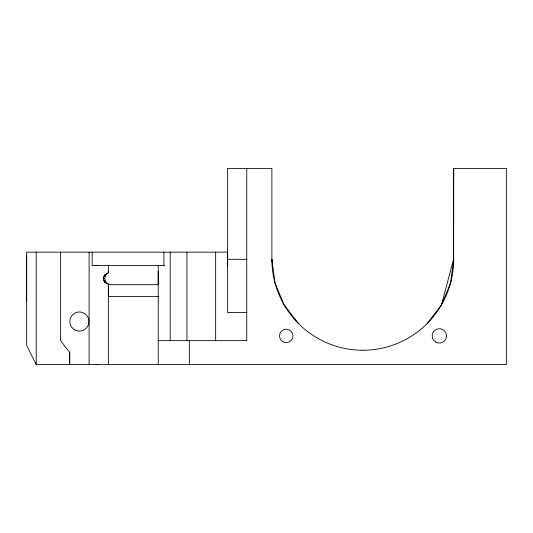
<?xml version="1.0" encoding="UTF-8"?>
<svg xmlns="http://www.w3.org/2000/svg" width="533" height="533" viewBox="0 0 533 533"><rect width="100%" height="100%" fill="white"/><g stroke="black" fill="none" stroke-linecap="round" stroke-linejoin="round"><path stroke-width="0.8" d="M427.086 323.604L441.537 304.776L453.53 259.318L453.53 168.401L506.35 168.401L506.35 364.585L36.217 364.585L36.217 252.142M89.104 364.585L89.104 252.142M108.366 271.284L108.366 272.849C105.92 273.762 103.475 275.681 103.242 278.459C103.475 281.237 105.92 283.156 108.366 284.069L108.366 296.435L158.241 296.435M158.241 284.069L158.241 284.675L108.366 284.675M158.241 273.382L158.241 284.169M158.241 272.849L158.241 271.277M227.624 266.493L227.624 252.142L26.65 252.142L26.65 345.451L36.217 364.585M69.716 352.626L69.696 364.599L69.716 352.626L60.622 340.66L60.622 252.142M453.636 262.343L453.716 168.401M108.366 284.169C103.595 282.25 103.595 274.668 108.366 272.749M453.643 259.691L453.716 259.318A90.916 90.916 0 0 1 362.8 350.234L362.8 350.481M441.537 304.776L450.618 282.85L453.616 259.318M227.624 259.318L246.759 259.318M164.417 265.541L92.162 265.541L92.162 252.142M96.033 265.541L97.093 265.541M104.148 274.868L105.794 274.868M103.329 276.6L104.974 276.6M103.149 278.459L104.788 278.459M103.329 280.318L104.974 280.318M104.148 282.05L105.794 282.05L104.148 281.997M246.759 312.604L227.624 312.604L227.624 168.401L271.883 168.401L271.883 261.796M158.241 340.66L246.759 340.66L246.759 168.401M96.033 364.585L97.093 364.585M157.182 364.585L158.241 364.585L158.241 265.541M298.513 323.604L284.062 304.776L274.981 282.85L271.883 259.318A90.916 90.916 0 0 0 362.8 350.234M453.616 168.401L453.616 262.522M452.517 268.405L452.517 270.884M215.658 252.142L215.658 340.66M189.342 340.66L189.342 364.585M186.95 252.142L186.95 340.66M170.2 252.142L170.2 340.66M163.911 252.142L163.911 265.541M108.366 265.541L108.366 272.849M108.366 284.069L108.366 364.585M26.65 255.727L26.65 301.185M74.627 329.807A9.567 9.567 0 0 0 88.978 321.519A9.567 9.567 0 0 0 74.627 313.231A9.567 9.567 0 0 0 74.627 329.807M282.89 341.68A6.696 6.696 0 0 0 292.937 335.877A6.696 6.696 0 0 0 282.89 330.074A6.696 6.696 0 0 0 282.89 341.68M435.767 342.093A7.176 7.176 0 0 0 446.534 335.877A7.176 7.176 0 0 0 435.767 329.661A7.176 7.176 0 0 0 435.767 342.093"/></g></svg>
